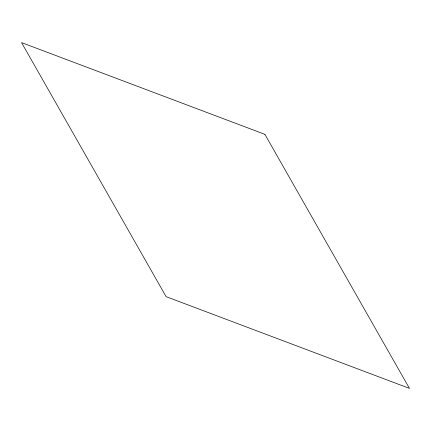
<?xml version="1.0" encoding="UTF-8"?>
<svg xmlns="http://www.w3.org/2000/svg" width="431" height="431" viewBox="0 0 431 431"><rect width="100%" height="100%" fill="white"/><g stroke="black" fill="none" stroke-linecap="round" stroke-linejoin="round"><path stroke-width="0.65" d="M264.898 134.348L21.55 42.604L166.102 296.652L409.45 388.396L264.898 134.348"/></g></svg>
